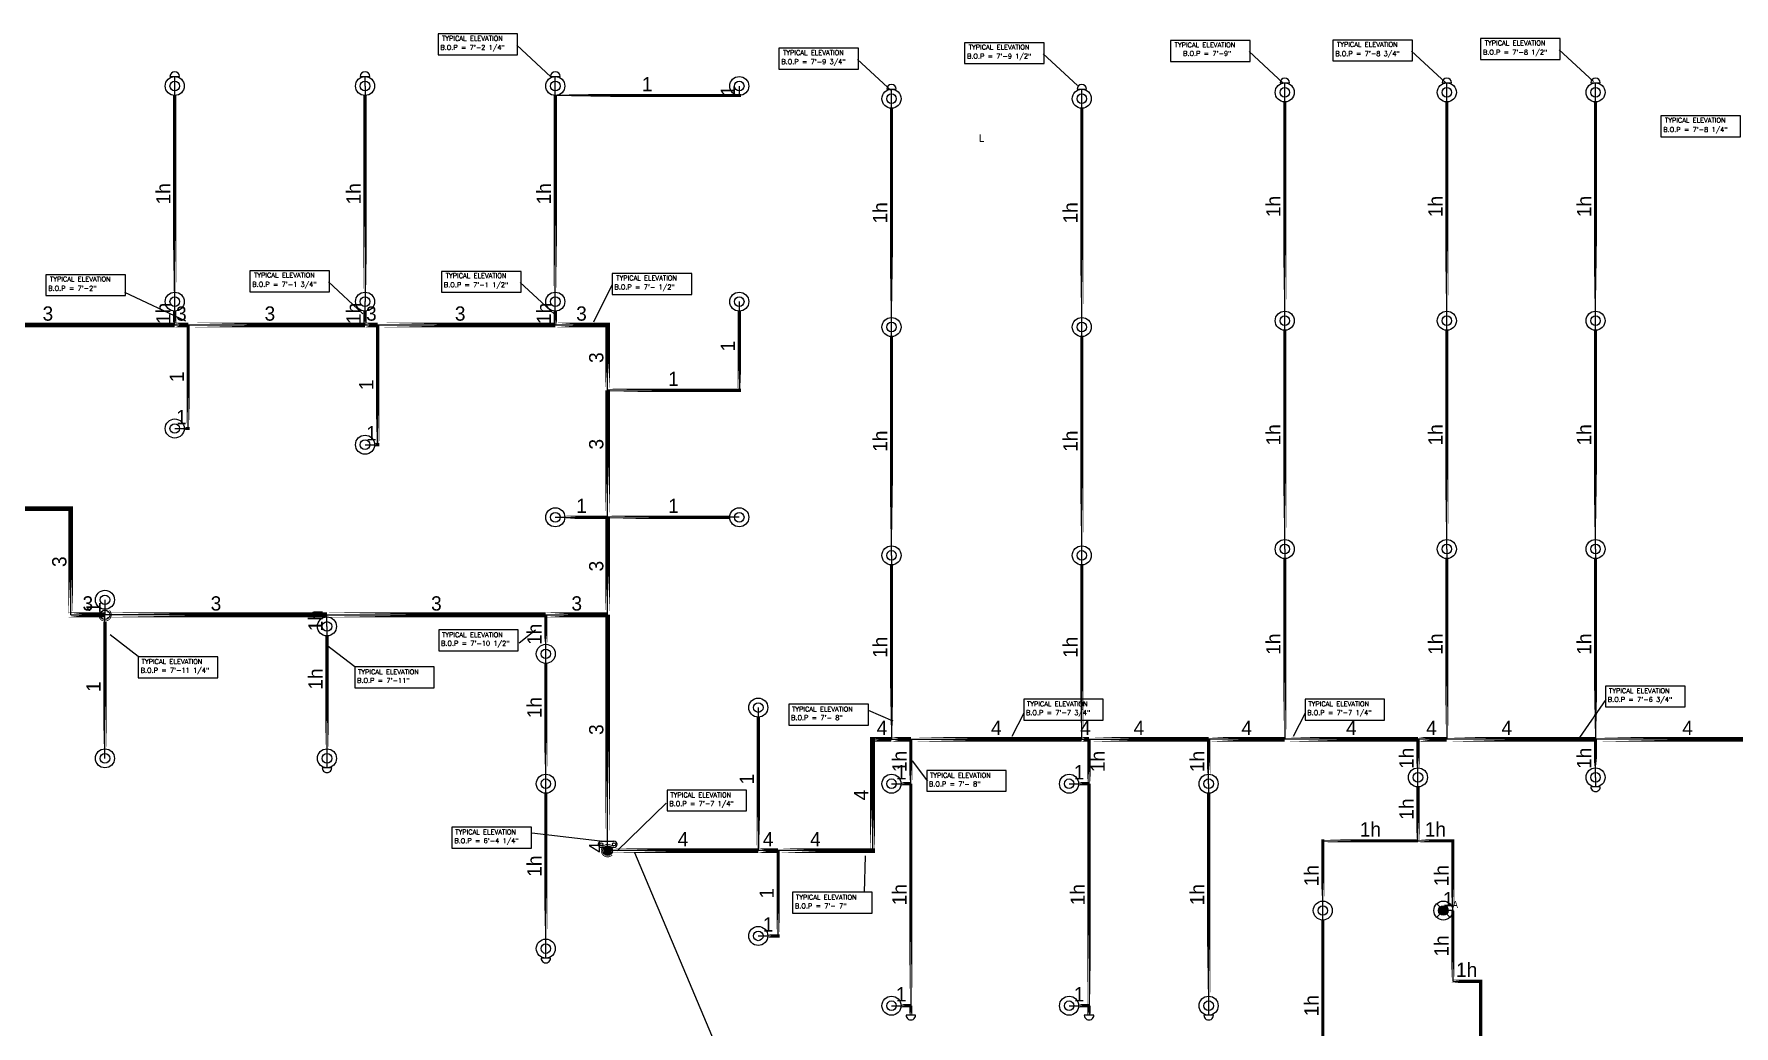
# Model space of a CAD drawing. Header units: inches. Extents: x -3384 to 3968, y -54 to 1448.
# Drawn here: x -2729 to -1657, y 481 to 1106 of the extents above; entities that cross this region are included whole.
import ezdxf
from ezdxf.enums import TextEntityAlignment as Align

# ---------------------------------------------------------------- set-up
doc = ezdxf.new("R2010")
doc.units = ezdxf.units.IN
doc.header["$MEASUREMENT"] = 0
for name, color, linetype in [('conflict', 1, 'Continuous'), ('Coordination', 1, 'Continuous'), ('headdn', 1, 'Continuous'), ('HEADUP', 1, 'Continuous'), ('PIPEBL', 1, 'Continuous'), ('pipemn', 1, 'Continuous'), ('PIPESPC', 1, 'Continuous'), ('spk-cap', 1, 'Continuous'), ('spk-pipecoup', 1, 'Continuous'), ('spk-pipedrop', 1, 'Continuous'), ('spk-piperise', 1, 'Continuous'), ('TIDYPIPE', 1, 'Continuous')]:
    doc.layers.add(name, color=color, linetype=linetype)
doc.styles.add('PIPE', font='PIPE.SHX')
doc.styles.add('ROMAND', font='romand', dxfattribs={"width": 0.75, "height": 1.5})

# ---------------------------------------------------------------- blocks, each defined once
blk = doc.blocks.new('SPRIG1')
for radius in [6, 3]:
    blk.add_circle((0, 0), radius)
blk = doc.blocks.new('DPEND4')
for p, q in [((4.2, -4.2), (-4.2, 4.2)), ((-4.2, -4.2), (4.2, 4.2))]:
    blk.add_line(p, q)
for radius in [6, 3]:
    blk.add_circle((0, 0), radius)
for points in [[(0, 0), (-3, 0), (-2.1, 2.1)], [(0, 0), (-3, 0), (-2.1, -2.1)], [(0, 0), (0, 3), (-2.1, 2.1)], [(0, 0), (0, -3), (-2.1, -2.1)], [(0, 0), (0, 3), (2.1, 2.1)], [(0, 0), (3, 0), (2.1, 2.1)], [(0, 0), (0, -3), (2.1, -2.1)], [(0, 0), (3, 0), (2.1, -2.1)]]:
    blk.add_solid(points)
at = {"style": 'PIPE', "width": 1.359757}
blk.add_text('A', height=4.28, dxfattribs=at).set_placement((5.9, 1.7), (9.2, 1.7), align=Align.FIT)
blk = doc.blocks.new('CAP')
blk.add_line((0, 3), (0, -3))
blk.add_arc((0, 0), 3, 270, 90)
blk = doc.blocks.new('PIPESPC')
at = {"layer": 'PIPESPC', "style": 'PIPE', "width": 0.9}
blk.add_attdef('SIZE', text='', height=9, dxfattribs=at).set_placement((0, 4), align=Align.CENTER)
at = {"layer": 'PIPESPC', "style": 'PIPE', "flags": 1}
blk.add_attdef('SCHED', (25.3, 3.9), '', height=9, dxfattribs=at)
blk = doc.blocks.new('COUPLING')
for p, q in [((-2, -4), (-2, 4)), ((0, 6), (0, 6)), ((2, 4), (2, -4)), ((0, -6), (0, -6))]:
    blk.add_line(p, q)
for centre in [(0, 4), (0, -4)]:
    blk.add_circle(centre, 1)
for centre, start, end in [((0, 4), 90, 180), ((0, 4), 0, 90), ((0, -4), 180, 270), ((0, -4), 270, 0)]:
    blk.add_arc(centre, 2, start, end)
blk = doc.blocks.new('drop')
blk.add_circle((0, 0), 3)
for points in [[(0, 3), (-2.5, -1.6), (-2.6, 1.4)], [(0, 3), (-2.5, -1.6), (2.5, -1.6)], [(2.5, -1.6), (0, 3), (2.6, 1.5)], [(2.5, -1.6), (-2.5, -1.6), (0, -3)]]:
    blk.add_solid(points)
blk = doc.blocks.new('rise')
blk.add_circle((0, 0), 3)
blk = doc.blocks.new('TIDYRUN')
at = {"const_width": 0.5}
blk.add_lwpolyline([(-2.8, 2.8, -2.414214), (-2.8, -2.8, -1.737895)], format="xyb", dxfattribs=at)

msp = doc.modelspace()

# ---------------------------------------------------------------- linework, layer by layer
at = {"layer": 'conflict'}
for p, q in [((-2671.6, 943.4), (-2633.2, 925.4)), ((-2375.8, 924.7), (-2364.1, 948)), ((-2412.4, 730.2), (-2422.8, 722)), ((-2680.8, 727.4), (-2663, 713.8)), ((-2544.3, 721), (-2526.5, 707.3)), ((-1754, 662.5), (-1737.4, 686.4)), ((-2187, 672.9), (-2202.6, 679.5)), ((-2111.8, 663.4), (-2104.4, 678)), ((-1934.4, 663.4), (-1926.9, 678)), ((-2175, 647.9), (-2165.3, 635)), ((-2360.9, 591.1), (-2330.2, 621.2)), ((-2368.2, 596.7), (-2414.9, 602.2)), ((-2205, 564.7), (-2204.4, 587.9))]:
    msp.add_line(p, q, dxfattribs=at)
for points in [[(-2473.9, 1093), (-2423.8, 1093), (-2423.8, 1106.2), (-2473.9, 1106.2)], [(-2259, 1084), (-2208.8, 1084), (-2208.8, 1097.2), (-2259, 1097.2)], [(-2141.9, 1087.5), (-2091.7, 1087.5), (-2091.7, 1100.7), (-2141.9, 1100.7)], [(-2012, 1088.9), (-1961.9, 1088.9), (-1961.9, 1102.1), (-2012, 1102.1)], [(-1909.6, 1089.2), (-1859.5, 1089.2), (-1859.5, 1102.4), (-1909.6, 1102.4)], [(-1816.5, 1090.1), (-1766.3, 1090.1), (-1766.3, 1103.3), (-1816.5, 1103.3)], [(-1702.8, 1041.4), (-1652.6, 1041.4), (-1652.6, 1054.5), (-1702.8, 1054.5)], [(-2721.2, 941.2), (-2671.1, 941.2), (-2671.1, 954.3), (-2721.2, 954.3)], [(-2592.6, 943.7), (-2542.4, 943.7), (-2542.4, 956.8), (-2592.6, 956.8)], [(-2471.7, 943.4), (-2421.5, 943.4), (-2421.5, 956.5), (-2471.7, 956.5)], [(-2364.2, 941.9), (-2314, 941.9), (-2314, 955.1), (-2364.2, 955.1)], [(-2473.5, 717.2), (-2423.4, 717.2), (-2423.4, 730.4), (-2473.5, 730.4)], [(-2663, 700.2), (-2612.8, 700.2), (-2612.8, 713.4), (-2663, 713.4)], [(-2526.5, 693.8), (-2476.3, 693.8), (-2476.3, 707), (-2526.5, 707)], [(-2104.6, 673.5), (-2054.5, 673.5), (-2054.5, 686.7), (-2104.6, 686.7)], [(-1927.2, 673.5), (-1877, 673.5), (-1877, 686.7), (-1927.2, 686.7)], [(-1737.7, 681.9), (-1687.5, 681.9), (-1687.5, 695), (-1737.7, 695)], [(-2252.8, 670.3), (-2202.6, 670.3), (-2202.6, 683.5), (-2252.8, 683.5)], [(-2165.8, 628.6), (-2115.7, 628.6), (-2115.7, 641.7), (-2165.8, 641.7)], [(-2329.5, 616.2), (-2279.4, 616.2), (-2279.4, 629.3), (-2329.5, 629.3)], [(-2465.2, 592.8), (-2415, 592.8), (-2415, 606), (-2465.2, 606)], [(-2250.4, 551.7), (-2200.2, 551.7), (-2200.2, 564.9), (-2250.4, 564.9)]]:
    msp.add_lwpolyline(points, close=True, dxfattribs=at)
at = {"layer": 'Coordination'}
for p, q in [((-2402.8, 1079.2), (-2424.3, 1099.2)), ((-2070.7, 1073.7), (-2092.3, 1093.7)), ((-1940.9, 1075.1), (-1962.4, 1095.1)), ((-1838.5, 1075.4), (-1860, 1095.3)), ((-1745.3, 1076.2), (-1766.9, 1096.2)), ((-2187.8, 1070.2), (-2209.4, 1090.2)), ((-2521.4, 929.8), (-2543, 949.8)), ((-2400.5, 929.5), (-2422.1, 949.5)), ((-2350.1, 590.1), (-2288.9, 444.9))]:
    msp.add_line(p, q, dxfattribs=at)
at = {"layer": 'PIPEBL', "color": 1}
for p, q in [((-2640, 1073.4), (-2640, 1079.4)), ((-2640, 937.4), (-2640, 1073.4)), ((-2520, 1073.4), (-2520, 1079.4)), ((-2520, 1073.4), (-2520, 937.4)), ((-2400, 1073.4), (-2400, 1079.4)), ((-2400, 1067.4), (-2400, 1073.4)), ((-2284, 1073.4), (-2284, 1067.4)), ((-1940, 1069.4), (-1940, 1075.4)), ((-1837.8, 1069.4), (-1837.8, 1075.4)), ((-1744, 1069.4), (-1744, 1075.4)), ((-2400, 937.4), (-2400, 1067.4)), ((-2284, 1067.4), (-2400, 1067.4)), ((-2188, 1065.4), (-2188, 1071.4)), ((-2188, 921.4), (-2188, 1065.4)), ((-2068, 1065.4), (-2068, 1071.4)), ((-2068, 921.4), (-2068, 1065.4)), ((-1940, 925.4), (-1940, 1069.4)), ((-1837.8, 925.4), (-1837.8, 1069.4)), ((-1744, 925.4), (-1744, 1069.4)), ((-2640, 922.7), (-2640, 937.4)), ((-2520, 922.7), (-2520, 937.4)), ((-2400, 922.7), (-2400, 937.4)), ((-2284, 937.4), (-2284, 881.5)), ((-2631.5, 857.4), (-2631.5, 922.7)), ((-2512, 847.2), (-2512, 922.7)), ((-1940, 781.4), (-1940, 925.4)), ((-1837.8, 781.4), (-1837.8, 925.4)), ((-1744, 781.4), (-1744, 925.4)), ((-2188, 777.4), (-2188, 921.4)), ((-2068, 777.4), (-2068, 921.4)), ((-2284, 881.5), (-2367, 881.5)), ((-2640, 857.4), (-2631.5, 857.4)), ((-2520, 847.2), (-2512, 847.2)), ((-2400, 801.4), (-2367, 801.4)), ((-2284, 801.4), (-2367, 801.4)), ((-2188, 777.4), (-2188, 661.4)), ((-2068, 661.4), (-2068, 777.4)), ((-1940, 781.4), (-1940, 661.4)), ((-1837.8, 781.4), (-1837.8, 661.4)), ((-1744, 781.4), (-1744, 661.4)), ((-2684, 749.4), (-2684, 739.9)), ((-2684, 649.4), (-2684, 739.9)), ((-2544, 732.6), (-2544, 739.9)), ((-2406, 715.3), (-2406, 739.9)), ((-2544, 732.6), (-2544, 649.4)), ((-2406, 633.4), (-2406, 715.3)), ((-2272, 681.4), (-2272, 591.2)), ((-2175.8, 633.4), (-2175.8, 661.4)), ((-2063.4, 633.4), (-2063.4, 661.4)), ((-1988, 633.4), (-1988, 661.4)), ((-1856, 637.4), (-1856, 661.4)), ((-1744, 637.4), (-1744, 661.4)), ((-2544, 649.4), (-2544, 643.4)), ((-2406, 529.4), (-2406, 633.4)), ((-2188, 633.4), (-2175.8, 633.4)), ((-2175.8, 633.4), (-2175.8, 493.4)), ((-2076, 633.4), (-2063.4, 633.4)), ((-2063.4, 633.4), (-2063.4, 493.4)), ((-1988, 633.4), (-1988, 493.4)), ((-1856, 597.4), (-1856, 637.4)), ((-1744, 637.4), (-1744, 631.4)), ((-2259.5, 537.4), (-2259.5, 591.2)), ((-1916, 553.4), (-1916, 597.4)), ((-1916, 597.4), (-1856, 597.4)), ((-1856, 597.4), (-1834, 597.4)), ((-1834, 553.4), (-1834, 597.4)), ((-1916, 433.4), (-1916, 553.4)), ((-1834, 553.4), (-1840, 553.4)), ((-1834, 553.4), (-1834, 508.8)), ((-2272, 537.4), (-2259.5, 537.4)), ((-2406, 523.4), (-2406, 529.4)), ((-1834, 508.8), (-1816.5, 508.8)), ((-1816.5, 508.8), (-1816.5, 433.4)), ((-2188, 493.4), (-2175.8, 493.4)), ((-2175.8, 493.4), (-2175.8, 487.4)), ((-2076, 493.4), (-2063.4, 493.4)), ((-2063.4, 493.4), (-2063.4, 487.4)), ((-1988, 493.4), (-1988, 487.4))]:
    msp.add_line(p, q, dxfattribs=at)
at = {"layer": 'pipemn', "color": 1}
for p, q in [((-2791.7, 922.7), (-2640, 922.7)), ((-2640, 922.7), (-2631.5, 922.7)), ((-2631.5, 922.7), (-2520, 922.7)), ((-2520, 922.7), (-2512, 922.7)), ((-2512, 922.7), (-2400, 922.7)), ((-2400, 922.7), (-2367, 922.7)), ((-2367, 881.5), (-2367, 922.7)), ((-2367, 801.4), (-2367, 881.5)), ((-2807.3, 806.9), (-2705.6, 806.9)), ((-2705.6, 739.9), (-2705.6, 806.9)), ((-2367, 739.9), (-2367, 801.4)), ((-2705.6, 739.9), (-2684, 739.9)), ((-2544, 739.9), (-2684, 739.9)), ((-2544, 739.9), (-2406, 739.9)), ((-2406, 739.9), (-2367, 739.9)), ((-2367, 595.2), (-2367, 739.9)), ((-2200, 661.4), (-2200, 591.2)), ((-2188, 661.4), (-2200, 661.4)), ((-2188, 661.4), (-2175.8, 661.4)), ((-2175.8, 661.4), (-2068, 661.4)), ((-2068, 661.4), (-2063.4, 661.4)), ((-2063.4, 661.4), (-1988, 661.4)), ((-1940, 661.4), (-1988, 661.4)), ((-1856, 661.4), (-1940, 661.4)), ((-1837.8, 661.4), (-1856, 661.4)), ((-1744, 661.4), (-1837.8, 661.4)), ((-1628, 661.4), (-1744, 661.4)), ((-2367, 591.2), (-2367, 595.2)), ((-2272, 591.2), (-2367, 591.2)), ((-2259.5, 591.2), (-2272, 591.2)), ((-2200, 591.2), (-2259.5, 591.2))]:
    msp.add_line(p, q, dxfattribs=at)
at = {"layer": 'TIDYPIPE', "color": 1}
for points, const_width in [([(-2640, 943.4), (-2640, 1067.4)], 2), ([(-2520, 943.4), (-2520, 1067.4)], 2), ([(-2400, 1067.4), (-2283, 1067.4)], 2), ([(-2400, 943.4), (-2400, 1067.4)], 2), ([(-1940, 931.4), (-1940, 1063.4)], 2), ([(-1837.8, 931.4), (-1837.8, 1063.4)], 2), ([(-1744, 931.4), (-1744, 1063.4)], 2), ([(-2188, 927.4), (-2188, 1059.4)], 2), ([(-2068, 927.4), (-2068, 1059.4)], 2), ([(-2791.7, 922.7), (-2640, 922.7)], 3), ([(-2640, 922.7), (-2631.5, 922.7)], 3), ([(-2640, 922.7), (-2640, 931.4)], 2), ([(-2631.5, 922.7), (-2520, 922.7)], 3), ([(-2631.5, 856.4), (-2631.5, 922.7)], 2), ([(-2520, 922.7), (-2512, 922.7)], 3), ([(-2520, 922.7), (-2520, 931.4)], 2), ([(-2512, 922.7), (-2400, 922.7)], 3), ([(-2512, 846.2), (-2512, 922.7)], 2), ([(-2400, 922.7), (-2365.5, 922.7)], 3), ([(-2400, 922.7), (-2400, 931.4)], 2), ([(-2367, 881.5), (-2367, 924.2)], 3), ([(-2284, 880.5), (-2284, 931.4)], 2), ([(-2188, 783.4), (-2188, 915.4)], 2), ([(-2068, 783.4), (-2068, 915.4)], 2), ([(-1940, 787.4), (-1940, 919.4)], 2), ([(-1837.8, 787.4), (-1837.8, 919.4)], 2), ([(-1744, 787.4), (-1744, 919.4)], 2), ([(-2367, 801.4), (-2367, 881.5)], 3), ([(-2367, 881.5), (-2283, 881.5)], 2), ([(-2634, 857.4), (-2630.5, 857.4)], 2), ([(-2514, 847.2), (-2511, 847.2)], 2), ([(-2807.3, 806.9), (-2704.1, 806.9)], 3), ([(-2705.6, 738.4), (-2705.6, 808.4)], 3), ([(-2394, 801.4), (-2367, 801.4)], 2), ([(-2367, 739.9), (-2367, 801.4)], 3), ([(-2367, 801.4), (-2290, 801.4)], 2), ([(-2188, 661.4), (-2188, 771.4)], 2), ([(-2068, 661.4), (-2068, 771.4)], 2), ([(-1940, 661.4), (-1940, 775.4)], 2), ([(-1837.8, 661.4), (-1837.8, 775.4)], 2), ([(-1744, 661.4), (-1744, 775.4)], 2), ([(-2707.1, 739.9), (-2684, 739.9)], 3), ([(-2684, 739.9), (-2544, 739.9)], 3), ([(-2544, 739.9), (-2406, 739.9)], 3), ([(-2406, 739.9), (-2367, 739.9)], 3), ([(-2406, 721.3), (-2406, 739.9)], 2), ([(-2367, 598.2), (-2367, 739.9)], 3), ([(-2684, 655.4), (-2684, 735.4)], 2), ([(-2544, 655.4), (-2544, 726.6)], 2), ([(-2406, 639.4), (-2406, 709.3)], 2), ([(-2272, 591.2), (-2272, 675.4)], 2), ([(-2201.5, 661.4), (-2188, 661.4)], 3), ([(-2200, 589.7), (-2200, 662.9)], 3), ([(-2188, 661.4), (-2175.8, 661.4)], 3), ([(-2175.8, 661.4), (-2068, 661.4)], 3), ([(-2175.8, 633.4), (-2175.8, 661.4)], 2), ([(-2068, 661.4), (-2063.4, 661.4)], 3), ([(-2063.4, 661.4), (-1988, 661.4)], 3), ([(-2063.4, 633.4), (-2063.4, 661.4)], 2), ([(-1988, 661.4), (-1940, 661.4)], 3), ([(-1988, 639.4), (-1988, 661.4)], 2), ([(-1940, 661.4), (-1856, 661.4)], 3), ([(-1856, 661.4), (-1837.8, 661.4)], 3), ([(-1856, 643.4), (-1856, 661.4)], 2), ([(-1837.8, 661.4), (-1744, 661.4)], 3), ([(-1744, 661.4), (-1628, 661.4)], 3), ([(-1744, 643.4), (-1744, 661.4)], 2), ([(-2182, 633.4), (-2175.8, 633.4)], 2), ([(-2175.8, 493.4), (-2175.8, 633.4)], 2), ([(-2070, 633.4), (-2063.4, 633.4)], 2), ([(-2063.4, 493.4), (-2063.4, 633.4)], 2), ([(-2406, 535.4), (-2406, 627.4)], 2), ([(-1988, 499.4), (-1988, 627.4)], 2), ([(-1856, 597.4), (-1856, 631.4)], 2), ([(-2367, 591.2), (-2272, 591.2)], 3), ([(-2272, 591.2), (-2259.5, 591.2)], 3), ([(-2259.5, 591.2), (-2198.5, 591.2)], 3), ([(-2259.5, 536.4), (-2259.5, 591.2)], 2), ([(-1917, 597.4), (-1856, 597.4)], 2), ([(-1916, 559.4), (-1916, 598.4)], 2), ([(-1856, 597.4), (-1833, 597.4)], 2), ([(-1834, 553.4), (-1834, 598.4)], 2), ([(-1916, 439.4), (-1916, 547.4)], 2), ([(-1834, 507.8), (-1834, 553.4)], 2), ([(-2266, 537.4), (-2258.5, 537.4)], 2), ([(-1835, 508.8), (-1815.5, 508.8)], 2), ([(-1816.5, 433.4), (-1816.5, 509.8)], 2), ([(-2182, 493.4), (-2175.8, 493.4)], 2), ([(-2175.8, 487.4), (-2175.8, 493.4)], 2), ([(-2070, 493.4), (-2063.4, 493.4)], 2), ([(-2063.4, 487.4), (-2063.4, 493.4)], 2)]:
    msp.add_lwpolyline(points, close=True, dxfattribs=dict(at, const_width=const_width))

# ---------------------------------------------------------------- block references
at = {"layer": 'headdn'}
msp.add_blockref('DPEND4', (-1840, 553.4), dxfattribs=at)
at = {"layer": 'HEADUP'}
for p in [(-2640, 1073.4), (-2520, 1073.4), (-2400, 1073.4), (-2284, 1073.4), (-1940, 1069.4), (-1837.8, 1069.4), (-1744, 1069.4), (-2188, 1065.4), (-2068, 1065.4), (-2640, 937.4), (-2520, 937.4), (-2400, 937.4), (-2284, 937.4), (-2188, 921.4), (-2068, 921.4), (-1940, 925.4), (-1837.8, 925.4), (-1744, 925.4), (-2640, 857.4), (-2520, 847.2), (-2400, 801.4), (-2284, 801.4), (-2188, 777.4), (-2068, 777.4), (-1940, 781.4), (-1837.8, 781.4), (-1744, 781.4), (-2684, 749.4), (-2544, 732.6), (-2406, 715.3), (-2272, 681.4), (-2684, 649.4), (-2544, 649.4), (-1856, 637.4), (-1744, 637.4), (-2406, 633.4), (-2188, 633.4), (-2076, 633.4), (-1988, 633.4), (-1916, 553.4), (-2272, 537.4), (-2406, 529.4), (-2188, 493.4), (-2076, 493.4), (-1988, 493.4)]:
    msp.add_blockref('SPRIG1', p, dxfattribs=at)
at = {"layer": 'PIPESPC'}
ref = msp.add_blockref('PIPESPC', (-2342, 1067.4), dxfattribs=at)
ref.add_attrib('SIZE', '1', dxfattribs={"color": 0, "height": 9, "style": 'PIPE'}).set_placement((-2342, 1067.4), align=Align.BOTTOM_CENTER)
ref = msp.add_blockref('PIPESPC', (-2284, 1070.4), dxfattribs=dict(at, rotation=90))
ref.add_attrib('SIZE', '1', dxfattribs={"color": 0, "height": 9, "rotation": 90, "style": 'PIPE'}).set_placement((-2284, 1070.4), align=Align.BOTTOM_CENTER)
ref = msp.add_blockref('PIPESPC', (-2640, 1005.4), dxfattribs=dict(at, rotation=90))
ref.add_attrib('SIZE', '1h', dxfattribs={"color": 0, "height": 9, "rotation": 90, "style": 'PIPE'}).set_placement((-2640, 1005.4), align=Align.BOTTOM_CENTER)
ref = msp.add_blockref('PIPESPC', (-2520, 1005.4), dxfattribs=dict(at, rotation=90))
ref.add_attrib('SIZE', '1h', dxfattribs={"color": 0, "height": 9, "rotation": 90, "style": 'PIPE'}).set_placement((-2520, 1005.4), align=Align.BOTTOM_CENTER)
ref = msp.add_blockref('PIPESPC', (-2400, 1005.4), dxfattribs=dict(at, rotation=90))
ref.add_attrib('SIZE', '1h', dxfattribs={"color": 0, "height": 9, "rotation": 90, "style": 'PIPE'}).set_placement((-2400, 1005.4), align=Align.BOTTOM_CENTER)
ref = msp.add_blockref('PIPESPC', (-2188, 993.4), dxfattribs=dict(at, rotation=90))
ref.add_attrib('SIZE', '1h', dxfattribs={"color": 0, "height": 9, "rotation": 90, "style": 'PIPE'}).set_placement((-2188, 993.4), align=Align.BOTTOM_CENTER)
ref = msp.add_blockref('PIPESPC', (-2068, 993.4), dxfattribs=dict(at, rotation=90))
ref.add_attrib('SIZE', '1h', dxfattribs={"color": 0, "height": 9, "rotation": 90, "style": 'PIPE'}).set_placement((-2068, 993.4), align=Align.BOTTOM_CENTER)
ref = msp.add_blockref('PIPESPC', (-1940, 997.4), dxfattribs=dict(at, rotation=90))
ref.add_attrib('SIZE', '1h', dxfattribs={"color": 0, "height": 9, "rotation": 90, "style": 'PIPE'}).set_placement((-1940, 997.4), align=Align.BOTTOM_CENTER)
ref = msp.add_blockref('PIPESPC', (-1837.8, 997.4), dxfattribs=dict(at, rotation=90))
ref.add_attrib('SIZE', '1h', dxfattribs={"color": 0, "height": 9, "rotation": 90, "style": 'PIPE'}).set_placement((-1837.8, 997.4), align=Align.BOTTOM_CENTER)
ref = msp.add_blockref('PIPESPC', (-1744, 997.4), dxfattribs=dict(at, rotation=90))
ref.add_attrib('SIZE', '1h', dxfattribs={"color": 0, "height": 9, "rotation": 90, "style": 'PIPE'}).set_placement((-1744, 997.4), align=Align.BOTTOM_CENTER)
ref = msp.add_blockref('PIPESPC', (-2720, 922.7), dxfattribs=at)
ref.add_attrib('SIZE', '3', dxfattribs={"color": 0, "height": 9, "style": 'PIPE'}).set_placement((-2720, 922.7), align=Align.BOTTOM_CENTER)
ref = msp.add_blockref('PIPESPC', (-2640, 930), dxfattribs=dict(at, rotation=89.99999999999986))
ref.add_attrib('SIZE', '1h', dxfattribs={"color": 0, "height": 9, "rotation": 90, "style": 'PIPE'}).set_placement((-2640, 930), align=Align.BOTTOM_CENTER)
ref = msp.add_blockref('PIPESPC', (-2635.8, 922.7), dxfattribs=at)
ref.add_attrib('SIZE', '3', dxfattribs={"color": 0, "height": 9, "style": 'PIPE'}).set_placement((-2635.8, 922.7), align=Align.BOTTOM_CENTER)
ref = msp.add_blockref('PIPESPC', (-2580, 922.7), dxfattribs=at)
ref.add_attrib('SIZE', '3', dxfattribs={"color": 0, "height": 9, "style": 'PIPE'}).set_placement((-2580, 922.7), align=Align.BOTTOM_CENTER)
ref = msp.add_blockref('PIPESPC', (-2520, 930), dxfattribs=dict(at, rotation=90))
ref.add_attrib('SIZE', '1h', dxfattribs={"color": 0, "height": 9, "rotation": 90, "style": 'PIPE'}).set_placement((-2520, 930), align=Align.BOTTOM_CENTER)
ref = msp.add_blockref('PIPESPC', (-2516, 922.7), dxfattribs=at)
ref.add_attrib('SIZE', '3', dxfattribs={"color": 0, "height": 9, "style": 'PIPE'}).set_placement((-2516, 922.7), align=Align.BOTTOM_CENTER)
ref = msp.add_blockref('PIPESPC', (-2460, 922.7), dxfattribs=at)
ref.add_attrib('SIZE', '3', dxfattribs={"color": 0, "height": 9, "style": 'PIPE'}).set_placement((-2460, 922.7), align=Align.BOTTOM_CENTER)
ref = msp.add_blockref('PIPESPC', (-2400, 930), dxfattribs=dict(at, rotation=90))
ref.add_attrib('SIZE', '1h', dxfattribs={"color": 0, "height": 9, "rotation": 90, "style": 'PIPE'}).set_placement((-2400, 930), align=Align.BOTTOM_CENTER)
ref = msp.add_blockref('PIPESPC', (-2383.5, 922.7), dxfattribs=at)
ref.add_attrib('SIZE', '3', dxfattribs={"color": 0, "height": 9, "style": 'PIPE'}).set_placement((-2383.5, 922.7), align=Align.BOTTOM_CENTER)
ref = msp.add_blockref('PIPESPC', (-2284, 909.4), dxfattribs=dict(at, rotation=90))
ref.add_attrib('SIZE', '1', dxfattribs={"color": 0, "height": 9, "rotation": 90, "style": 'PIPE'}).set_placement((-2284, 909.4), align=Align.BOTTOM_CENTER)
ref = msp.add_blockref('PIPESPC', (-2367, 902.1), dxfattribs=dict(at, rotation=90))
ref.add_attrib('SIZE', '3', dxfattribs={"color": 0, "height": 9, "rotation": 90, "style": 'PIPE'}).set_placement((-2367, 902.1), align=Align.BOTTOM_CENTER)
ref = msp.add_blockref('PIPESPC', (-2631.5, 890), dxfattribs=dict(at, rotation=90))
ref.add_attrib('SIZE', '1', dxfattribs={"color": 0, "height": 9, "rotation": 90, "style": 'PIPE'}).set_placement((-2631.5, 890), align=Align.BOTTOM_CENTER)
ref = msp.add_blockref('PIPESPC', (-2325.5, 881.5), dxfattribs=at)
ref.add_attrib('SIZE', '1', dxfattribs={"color": 0, "height": 9, "style": 'PIPE'}).set_placement((-2325.5, 881.5), align=Align.BOTTOM_CENTER)
ref = msp.add_blockref('PIPESPC', (-2512, 885), dxfattribs=dict(at, rotation=90))
ref.add_attrib('SIZE', '1', dxfattribs={"color": 0, "height": 9, "rotation": 90, "style": 'PIPE'}).set_placement((-2512, 885), align=Align.BOTTOM_CENTER)
ref = msp.add_blockref('PIPESPC', (-2635.8, 857.4), dxfattribs=at)
ref.add_attrib('SIZE', '1', dxfattribs={"color": 0, "height": 9, "style": 'PIPE'}).set_placement((-2635.8, 857.4), align=Align.BOTTOM_CENTER)
ref = msp.add_blockref('PIPESPC', (-2516, 847.2), dxfattribs=at)
ref.add_attrib('SIZE', '1', dxfattribs={"color": 0, "height": 9, "style": 'PIPE'}).set_placement((-2516, 847.2), align=Align.BOTTOM_CENTER)
ref = msp.add_blockref('PIPESPC', (-1940, 853.4), dxfattribs=dict(at, rotation=90))
ref.add_attrib('SIZE', '1h', dxfattribs={"color": 0, "height": 9, "rotation": 90, "style": 'PIPE'}).set_placement((-1940, 853.4), align=Align.BOTTOM_CENTER)
ref = msp.add_blockref('PIPESPC', (-1837.8, 853.4), dxfattribs=dict(at, rotation=90))
ref.add_attrib('SIZE', '1h', dxfattribs={"color": 0, "height": 9, "rotation": 90, "style": 'PIPE'}).set_placement((-1837.8, 853.4), align=Align.BOTTOM_CENTER)
ref = msp.add_blockref('PIPESPC', (-1744, 853.4), dxfattribs=dict(at, rotation=90))
ref.add_attrib('SIZE', '1h', dxfattribs={"color": 0, "height": 9, "rotation": 90, "style": 'PIPE'}).set_placement((-1744, 853.4), align=Align.BOTTOM_CENTER)
ref = msp.add_blockref('PIPESPC', (-2367, 847.5), dxfattribs=dict(at, rotation=90))
ref.add_attrib('SIZE', '3', dxfattribs={"color": 0, "height": 9, "rotation": 90, "style": 'PIPE'}).set_placement((-2367, 847.5), align=Align.BOTTOM_CENTER)
ref = msp.add_blockref('PIPESPC', (-2188, 849.4), dxfattribs=dict(at, rotation=90))
ref.add_attrib('SIZE', '1h', dxfattribs={"color": 0, "height": 9, "rotation": 90, "style": 'PIPE'}).set_placement((-2188, 849.4), align=Align.BOTTOM_CENTER)
ref = msp.add_blockref('PIPESPC', (-2068, 849.4), dxfattribs=dict(at, rotation=90))
ref.add_attrib('SIZE', '1h', dxfattribs={"color": 0, "height": 9, "rotation": 90, "style": 'PIPE'}).set_placement((-2068, 849.4), align=Align.BOTTOM_CENTER)
ref = msp.add_blockref('PIPESPC', (-2383.5, 801.4), dxfattribs=at)
ref.add_attrib('SIZE', '1', dxfattribs={"color": 0, "height": 9, "style": 'PIPE'}).set_placement((-2383.5, 801.4), align=Align.BOTTOM_CENTER)
ref = msp.add_blockref('PIPESPC', (-2325.5, 801.4), dxfattribs=at)
ref.add_attrib('SIZE', '1', dxfattribs={"color": 0, "height": 9, "style": 'PIPE'}).set_placement((-2325.5, 801.4), align=Align.BOTTOM_CENTER)
ref = msp.add_blockref('PIPESPC', (-2705.6, 773.4), dxfattribs=dict(at, rotation=90))
ref.add_attrib('SIZE', '3', dxfattribs={"color": 0, "height": 9, "rotation": 90, "style": 'PIPE'}).set_placement((-2705.6, 773.4), align=Align.BOTTOM_CENTER)
ref = msp.add_blockref('PIPESPC', (-2367, 770.6), dxfattribs=dict(at, rotation=90))
ref.add_attrib('SIZE', '3', dxfattribs={"color": 0, "height": 9, "rotation": 90, "style": 'PIPE'}).set_placement((-2367, 770.6), align=Align.BOTTOM_CENTER)
ref = msp.add_blockref('PIPESPC', (-2694.8, 739.9), dxfattribs=at)
ref.add_attrib('SIZE', '3', dxfattribs={"color": 0, "height": 9, "style": 'PIPE'}).set_placement((-2694.8, 739.9), align=Align.BOTTOM_CENTER)
ref = msp.add_blockref('PIPESPC', (-2614, 739.9), dxfattribs=at)
ref.add_attrib('SIZE', '3', dxfattribs={"color": 0, "height": 9, "style": 'PIPE'}).set_placement((-2614, 739.9), align=Align.BOTTOM_CENTER)
ref = msp.add_blockref('PIPESPC', (-2475, 739.9), dxfattribs=at)
ref.add_attrib('SIZE', '3', dxfattribs={"color": 0, "height": 9, "style": 'PIPE'}).set_placement((-2475, 739.9), align=Align.BOTTOM_CENTER)
ref = msp.add_blockref('PIPESPC', (-2386.5, 739.9), dxfattribs=at)
ref.add_attrib('SIZE', '3', dxfattribs={"color": 0, "height": 9, "style": 'PIPE'}).set_placement((-2386.5, 739.9), align=Align.BOTTOM_CENTER)
ref = msp.add_blockref('PIPESPC', (-2684, 744.6), dxfattribs=dict(at, rotation=90))
ref.add_attrib('SIZE', '1', dxfattribs={"color": 0, "height": 9, "rotation": 90, "style": 'PIPE'}).set_placement((-2684, 744.6), align=Align.BOTTOM_CENTER)
ref = msp.add_blockref('PIPESPC', (-2544, 736.2), dxfattribs=dict(at, rotation=90))
ref.add_attrib('SIZE', '1h', dxfattribs={"color": 0, "height": 9, "rotation": 90, "style": 'PIPE'}).set_placement((-2544, 736.2), align=Align.BOTTOM_CENTER)
ref = msp.add_blockref('PIPESPC', (-2406, 727.6), dxfattribs=dict(at, rotation=90))
ref.add_attrib('SIZE', '1h', dxfattribs={"color": 0, "height": 9, "rotation": 90, "style": 'PIPE'}).set_placement((-2406, 727.6), align=Align.BOTTOM_CENTER)
ref = msp.add_blockref('PIPESPC', (-2188, 719.4), dxfattribs=dict(at, rotation=90))
ref.add_attrib('SIZE', '1h', dxfattribs={"color": 0, "height": 9, "rotation": 90, "style": 'PIPE'}).set_placement((-2188, 719.4), align=Align.BOTTOM_CENTER)
ref = msp.add_blockref('PIPESPC', (-2068, 719.4), dxfattribs=dict(at, rotation=90))
ref.add_attrib('SIZE', '1h', dxfattribs={"color": 0, "height": 9, "rotation": 90, "style": 'PIPE'}).set_placement((-2068, 719.4), align=Align.BOTTOM_CENTER)
ref = msp.add_blockref('PIPESPC', (-1940, 721.4), dxfattribs=dict(at, rotation=90))
ref.add_attrib('SIZE', '1h', dxfattribs={"color": 0, "height": 9, "rotation": 90, "style": 'PIPE'}).set_placement((-1940, 721.4), align=Align.BOTTOM_CENTER)
ref = msp.add_blockref('PIPESPC', (-1837.8, 721.4), dxfattribs=dict(at, rotation=90))
ref.add_attrib('SIZE', '1h', dxfattribs={"color": 0, "height": 9, "rotation": 90, "style": 'PIPE'}).set_placement((-1837.8, 721.4), align=Align.BOTTOM_CENTER)
ref = msp.add_blockref('PIPESPC', (-1744, 721.4), dxfattribs=dict(at, rotation=90))
ref.add_attrib('SIZE', '1h', dxfattribs={"color": 0, "height": 9, "rotation": 90, "style": 'PIPE'}).set_placement((-1744, 721.4), align=Align.BOTTOM_CENTER)
ref = msp.add_blockref('PIPESPC', (-2684, 694.6), dxfattribs=dict(at, rotation=90))
ref.add_attrib('SIZE', '1', dxfattribs={"color": 0, "height": 9, "rotation": 90, "style": 'PIPE'}).set_placement((-2684, 694.6), align=Align.BOTTOM_CENTER)
ref = msp.add_blockref('PIPESPC', (-2544, 699.4), dxfattribs=dict(at, rotation=90))
ref.add_attrib('SIZE', '1h', dxfattribs={"color": 0, "height": 9, "rotation": 90, "style": 'PIPE'}).set_placement((-2544, 699.4), align=Align.BOTTOM_CENTER)
ref = msp.add_blockref('PIPESPC', (-2406, 681.4), dxfattribs=dict(at, rotation=90))
ref.add_attrib('SIZE', '1h', dxfattribs={"color": 0, "height": 9, "rotation": 90, "style": 'PIPE'}).set_placement((-2406, 681.4), align=Align.BOTTOM_CENTER)
ref = msp.add_blockref('PIPESPC', (-2367, 667.5), dxfattribs=dict(at, rotation=90))
ref.add_attrib('SIZE', '3', dxfattribs={"color": 0, "height": 9, "rotation": 90, "style": 'PIPE'}).set_placement((-2367, 667.5), align=Align.BOTTOM_CENTER)
ref = msp.add_blockref('PIPESPC', (-2194, 661.4), dxfattribs=at)
ref.add_attrib('SIZE', '4', dxfattribs={"color": 0, "height": 9, "style": 'PIPE'}).set_placement((-2194, 661.4), align=Align.BOTTOM_CENTER)
ref = msp.add_blockref('PIPESPC', (-2121.9, 661.4), dxfattribs=at)
ref.add_attrib('SIZE', '4', dxfattribs={"color": 0, "height": 9, "style": 'PIPE'}).set_placement((-2121.9, 661.4), align=Align.BOTTOM_CENTER)
ref = msp.add_blockref('PIPESPC', (-2065.7, 661.4), dxfattribs=at)
ref.add_attrib('SIZE', '4', dxfattribs={"color": 0, "height": 9, "style": 'PIPE'}).set_placement((-2065.7, 661.4), align=Align.BOTTOM_CENTER)
ref = msp.add_blockref('PIPESPC', (-2032, 661.4), dxfattribs=at)
ref.add_attrib('SIZE', '4', dxfattribs={"color": 0, "height": 9, "style": 'PIPE'}).set_placement((-2032, 661.4), align=Align.BOTTOM_CENTER)
ref = msp.add_blockref('PIPESPC', (-1964, 661.4), dxfattribs=at)
ref.add_attrib('SIZE', '4', dxfattribs={"color": 0, "height": 9, "style": 'PIPE'}).set_placement((-1964, 661.4), align=Align.BOTTOM_CENTER)
ref = msp.add_blockref('PIPESPC', (-1898, 661.4), dxfattribs=at)
ref.add_attrib('SIZE', '4', dxfattribs={"color": 0, "height": 9, "style": 'PIPE'}).set_placement((-1898, 661.4), align=Align.BOTTOM_CENTER)
ref = msp.add_blockref('PIPESPC', (-1847.5, 661.4), dxfattribs=at)
ref.add_attrib('SIZE', '4', dxfattribs={"color": 0, "height": 9, "style": 'PIPE'}).set_placement((-1847.5, 661.4), align=Align.BOTTOM_CENTER)
ref = msp.add_blockref('PIPESPC', (-1800, 661.4), dxfattribs=at)
ref.add_attrib('SIZE', '4', dxfattribs={"color": 0, "height": 9, "style": 'PIPE'}).set_placement((-1800, 661.4), align=Align.BOTTOM_CENTER)
ref = msp.add_blockref('PIPESPC', (-1686, 661.4), dxfattribs=at)
ref.add_attrib('SIZE', '4', dxfattribs={"color": 0, "height": 9, "style": 'PIPE'}).set_placement((-1686, 661.4), align=Align.BOTTOM_CENTER)
ref = msp.add_blockref('PIPESPC', (-1856, 649.4), dxfattribs=dict(at, rotation=90))
ref.add_attrib('SIZE', '1h', dxfattribs={"color": 0, "height": 9, "rotation": 90, "style": 'PIPE'}).set_placement((-1856, 649.4), align=Align.BOTTOM_CENTER)
ref = msp.add_blockref('PIPESPC', (-1744, 649.4), dxfattribs=dict(at, rotation=90))
ref.add_attrib('SIZE', '1h', dxfattribs={"color": 0, "height": 9, "rotation": 90, "style": 'PIPE'}).set_placement((-1744, 649.4), align=Align.BOTTOM_CENTER)
ref = msp.add_blockref('PIPESPC', (-2175.8, 647.4), dxfattribs=dict(at, rotation=90))
ref.add_attrib('SIZE', '1h', dxfattribs={"color": 0, "height": 9, "rotation": 90, "style": 'PIPE'}).set_placement((-2175.8, 647.4), align=Align.BOTTOM_CENTER)
ref = msp.add_blockref('PIPESPC', (-2181.9, 633.4), dxfattribs=at)
ref.add_attrib('SIZE', '1', dxfattribs={"color": 0, "height": 9, "style": 'PIPE'}).set_placement((-2181.9, 633.4), align=Align.BOTTOM_CENTER)
ref = msp.add_blockref('PIPESPC', (-2069.7, 633.4), dxfattribs=at)
ref.add_attrib('SIZE', '1', dxfattribs={"color": 0, "height": 9, "style": 'PIPE'}).set_placement((-2069.7, 633.4), align=Align.BOTTOM_CENTER)
ref = msp.add_blockref('PIPESPC', (-2050.8, 647.4), dxfattribs=dict(at, rotation=90))
ref.add_attrib('SIZE', '1h', dxfattribs={"color": 0, "height": 9, "rotation": 90, "style": 'PIPE'}).set_placement((-2050.8, 647.4), align=Align.BOTTOM_CENTER)
ref = msp.add_blockref('PIPESPC', (-1988, 647.4), dxfattribs=dict(at, rotation=90))
ref.add_attrib('SIZE', '1h', dxfattribs={"color": 0, "height": 9, "rotation": 90, "style": 'PIPE'}).set_placement((-1988, 647.4), align=Align.BOTTOM_CENTER)
ref = msp.add_blockref('PIPESPC', (-2272, 636.3), dxfattribs=dict(at, rotation=90))
ref.add_attrib('SIZE', '1', dxfattribs={"color": 0, "height": 9, "rotation": 90, "style": 'PIPE'}).set_placement((-2272, 636.3), align=Align.BOTTOM_CENTER)
ref = msp.add_blockref('PIPESPC', (-2200, 626.3), dxfattribs=dict(at, rotation=90))
ref.add_attrib('SIZE', '4', dxfattribs={"color": 0, "height": 9, "rotation": 90, "style": 'PIPE'}).set_placement((-2200, 626.3), align=Align.BOTTOM_CENTER)
ref = msp.add_blockref('PIPESPC', (-1856, 617.4), dxfattribs=dict(at, rotation=90))
ref.add_attrib('SIZE', '1h', dxfattribs={"color": 0, "height": 9, "rotation": 90, "style": 'PIPE'}).set_placement((-1856, 617.4), align=Align.BOTTOM_CENTER)
ref = msp.add_blockref('PIPESPC', (-2319.5, 591.2), dxfattribs=at)
ref.add_attrib('SIZE', '4', dxfattribs={"color": 0, "height": 9, "style": 'PIPE'}).set_placement((-2319.5, 591.2), align=Align.BOTTOM_CENTER)
ref = msp.add_blockref('PIPESPC', (-2265.8, 591.2), dxfattribs=at)
ref.add_attrib('SIZE', '4', dxfattribs={"color": 0, "height": 9, "style": 'PIPE'}).set_placement((-2265.8, 591.2), align=Align.BOTTOM_CENTER)
ref = msp.add_blockref('PIPESPC', (-2236, 591.2), dxfattribs=at)
ref.add_attrib('SIZE', '4', dxfattribs={"color": 0, "height": 9, "style": 'PIPE'}).set_placement((-2236, 591.2), align=Align.BOTTOM_CENTER)
ref = msp.add_blockref('PIPESPC', (-1886, 597.4), dxfattribs=at)
ref.add_attrib('SIZE', '1h', dxfattribs={"color": 0, "height": 9, "style": 'PIPE'}).set_placement((-1886, 597.4), align=Align.BOTTOM_CENTER)
ref = msp.add_blockref('PIPESPC', (-1845, 597.4), dxfattribs=at)
ref.add_attrib('SIZE', '1h', dxfattribs={"color": 0, "height": 9, "style": 'PIPE'}).set_placement((-1845, 597.4), align=Align.BOTTOM_CENTER)
ref = msp.add_blockref('PIPESPC', (-2367, 593.2), dxfattribs=dict(at, rotation=90))
ref.add_attrib('SIZE', '4', dxfattribs={"color": 0, "height": 9, "rotation": 90, "style": 'PIPE'}).set_placement((-2367, 593.2), align=Align.BOTTOM_CENTER)
ref = msp.add_blockref('PIPESPC', (-2406, 581.4), dxfattribs=dict(at, rotation=90))
ref.add_attrib('SIZE', '1h', dxfattribs={"color": 0, "height": 9, "rotation": 90, "style": 'PIPE'}).set_placement((-2406, 581.4), align=Align.BOTTOM_CENTER)
ref = msp.add_blockref('PIPESPC', (-1916, 575.4), dxfattribs=dict(at, rotation=90))
ref.add_attrib('SIZE', '1h', dxfattribs={"color": 0, "height": 9, "rotation": 90, "style": 'PIPE'}).set_placement((-1916, 575.4), align=Align.BOTTOM_CENTER)
ref = msp.add_blockref('PIPESPC', (-1834, 575.4), dxfattribs=dict(at, rotation=90))
ref.add_attrib('SIZE', '1h', dxfattribs={"color": 0, "height": 9, "rotation": 90, "style": 'PIPE'}).set_placement((-1834, 575.4), align=Align.BOTTOM_CENTER)
ref = msp.add_blockref('PIPESPC', (-2175.8, 563.4), dxfattribs=dict(at, rotation=90))
ref.add_attrib('SIZE', '1h', dxfattribs={"color": 0, "height": 9, "rotation": 90, "style": 'PIPE'}).set_placement((-2175.8, 563.4), align=Align.BOTTOM_CENTER)
ref = msp.add_blockref('PIPESPC', (-2063.4, 563.4), dxfattribs=dict(at, rotation=90))
ref.add_attrib('SIZE', '1h', dxfattribs={"color": 0, "height": 9, "rotation": 90, "style": 'PIPE'}).set_placement((-2063.4, 563.4), align=Align.BOTTOM_CENTER)
ref = msp.add_blockref('PIPESPC', (-1988, 563.4), dxfattribs=dict(at, rotation=90))
ref.add_attrib('SIZE', '1h', dxfattribs={"color": 0, "height": 9, "rotation": 90, "style": 'PIPE'}).set_placement((-1988, 563.4), align=Align.BOTTOM_CENTER)
ref = msp.add_blockref('PIPESPC', (-2259.5, 564.3), dxfattribs=dict(at, rotation=90))
ref.add_attrib('SIZE', '1', dxfattribs={"color": 0, "height": 9, "rotation": 90, "style": 'PIPE'}).set_placement((-2259.5, 564.3), align=Align.BOTTOM_CENTER)
ref = msp.add_blockref('PIPESPC', (-1837, 553.4), dxfattribs=at)
ref.add_attrib('SIZE', '1', dxfattribs={"color": 0, "height": 9, "style": 'PIPE'}).set_placement((-1837, 553.4), align=Align.BOTTOM_CENTER)
ref = msp.add_blockref('PIPESPC', (-2265.8, 537.4), dxfattribs=at)
ref.add_attrib('SIZE', '1', dxfattribs={"color": 0, "height": 9, "style": 'PIPE'}).set_placement((-2265.8, 537.4), align=Align.BOTTOM_CENTER)
ref = msp.add_blockref('PIPESPC', (-1834, 531.1), dxfattribs=dict(at, rotation=90))
ref.add_attrib('SIZE', '1h', dxfattribs={"color": 0, "height": 9, "rotation": 90, "style": 'PIPE'}).set_placement((-1834, 531.1), align=Align.BOTTOM_CENTER)
ref = msp.add_blockref('PIPESPC', (-1825.3, 508.8), dxfattribs=at)
ref.add_attrib('SIZE', '1h', dxfattribs={"color": 0, "height": 9, "style": 'PIPE'}).set_placement((-1825.3, 508.8), align=Align.BOTTOM_CENTER)
ref = msp.add_blockref('PIPESPC', (-2181.9, 493.4), dxfattribs=at)
ref.add_attrib('SIZE', '1', dxfattribs={"color": 0, "height": 9, "style": 'PIPE'}).set_placement((-2181.9, 493.4), align=Align.BOTTOM_CENTER)
ref = msp.add_blockref('PIPESPC', (-2069.7, 493.4), dxfattribs=at)
ref.add_attrib('SIZE', '1', dxfattribs={"color": 0, "height": 9, "style": 'PIPE'}).set_placement((-2069.7, 493.4), align=Align.BOTTOM_CENTER)
ref = msp.add_blockref('PIPESPC', (-1916, 493.4), dxfattribs=dict(at, rotation=90))
ref.add_attrib('SIZE', '1h', dxfattribs={"color": 0, "height": 9, "rotation": 90, "style": 'PIPE'}).set_placement((-1916, 493.4), align=Align.BOTTOM_CENTER)
at = {"layer": 'spk-cap'}
for p, rotation in [((-2640, 1079.4), 90.00000000002773), ((-2520, 1079.4), 90.00000000002773), ((-2400, 1079.4), 90.00000000002773), ((-2188, 1071.4), 90.00000000002773), ((-2068, 1071.4), 90.00000000002773), ((-1940, 1075.4), 90.00000000002773), ((-1837.8, 1075.4), 90.00000000002773), ((-1744, 1075.4), 90.00000000002773), ((-2544, 643.4), 270.0000000000834), ((-1744, 631.4), 270.0000000000834), ((-2406, 523.4), 270.0000000000834), ((-2175.8, 487.4), 270.0000000000834), ((-2063.4, 487.4), 270.0000000000834), ((-1988, 487.4), 270.0000000000834)]:
    msp.add_blockref('CAP', p, dxfattribs=dict(at, rotation=rotation))
at = {"layer": 'spk-pipecoup', "rotation": 90.00000000002773}
msp.add_blockref('COUPLING', (-2367, 595.2), dxfattribs=at)
at = {"layer": 'spk-pipedrop', "rotation": 180.0000000000556}
msp.add_blockref('drop', (-2367, 591.2), dxfattribs=at)
at = {"layer": 'spk-piperise', "rotation": 180.0000000000556}
msp.add_blockref('rise', (-2684, 739.9), dxfattribs=at)
at = {"layer": 'TIDYPIPE'}
for p, rotation in [((-2684, 739.9), 270), ((-2367, 591.2), 180)]:
    msp.add_blockref('TIDYRUN', p, dxfattribs=dict(at, rotation=rotation))

# ---------------------------------------------------------------- texts
at = {"layer": 'conflict', "style": 'ROMAND'}
for p in [(-2471.4, 1101.9), (-2256.4, 1092.9), (-2139.3, 1096.4), (-2009.5, 1097.8), (-1907.1, 1098.1), (-1813.9, 1099), (-1700.3, 1050.3), (-2590, 952.6), (-2469.1, 952.3), (-2718.7, 950.1), (-2361.6, 950.8), (-2471.4, 725.8), (-2660.9, 708.9), (-2524.4, 702.4), (-1735.6, 690.5), (-2250.7, 678.9), (-2102.6, 682.2), (-1925.1, 682.2), (-2163.7, 637.2), (-2327.4, 624.8), (-2463.1, 601.4), (-2248.3, 560.3)]:
    msp.add_text('TYPICAL ELEVATION', height=3.038, dxfattribs=at).set_placement(p)
at = {"layer": 'Coordination', "style": 'ROMAND'}
for s, height, p in [('B.O.P = 7\'-2 1/4"', 3.038, (-2472.5, 1096.2)), ('B.O.P = 7\'-9 1/2"', 3.038, (-2140.4, 1090.7)), ('B.O.P = 7\'-9"', 3.038, (-2004.1, 1092.4)), ('B.O.P = 7\'-8 3/4"', 3.038, (-1908.1, 1092.3)), ('B.O.P = 7\'-8 1/2"', 3.038, (-1815, 1093.2)), ('B.O.P = 7\'-9 3/4"', 3.038, (-2257.5, 1087.2)), ('L', 4.5, (-2132.9, 1038.3)), ('B.O.P = 7\'-8 1/4"', 3.038, (-1701.3, 1044.4)), ('B.O.P = 7\'-2"', 3.038, (-2719.8, 944.3)), ('B.O.P = 7\'-1 3/4"', 3.038, (-2591.1, 946.8)), ('B.O.P = 7\'-1 1/2"', 3.038, (-2470.3, 946.5)), ('B.O.P = 7\'- 1/2"', 3.038, (-2362.7, 945.1)), ('B.O.P = 7\'-10 1/2"', 3.038, (-2472.1, 720.4)), ('B.O.P = 7\'-11 1/4"', 3.038, (-2661.5, 703.4)), ('B.O.P = 7\'-11"', 3.038, (-2525, 697)), ('B.O.P = 7\'-6 3/4"', 3.038, (-1736.3, 685)), ('B.O.P = 7\'- 8"', 3.038, (-2251.3, 673.5)), ('B.O.P = 7\'-7 3/4"', 3.038, (-2103.2, 676.7)), ('B.O.P = 7\'-7 1/4"', 3.038, (-1925.8, 676.7)), ('B.O.P = 7\'- 8"', 3.038, (-2164.4, 631.7)), ('B.O.P = 7\'-7 1/4"', 3.038, (-2328.1, 619.3)), ('B.O.P = 6\'-4 1/4"', 3.038, (-2463.7, 595.9)), ('B.O.P = 7\'- 7"', 3.038, (-2248.9, 554.8))]:
    msp.add_text(s, height=height, dxfattribs=at).set_placement(p)

doc.saveas('drawing.dxf')
